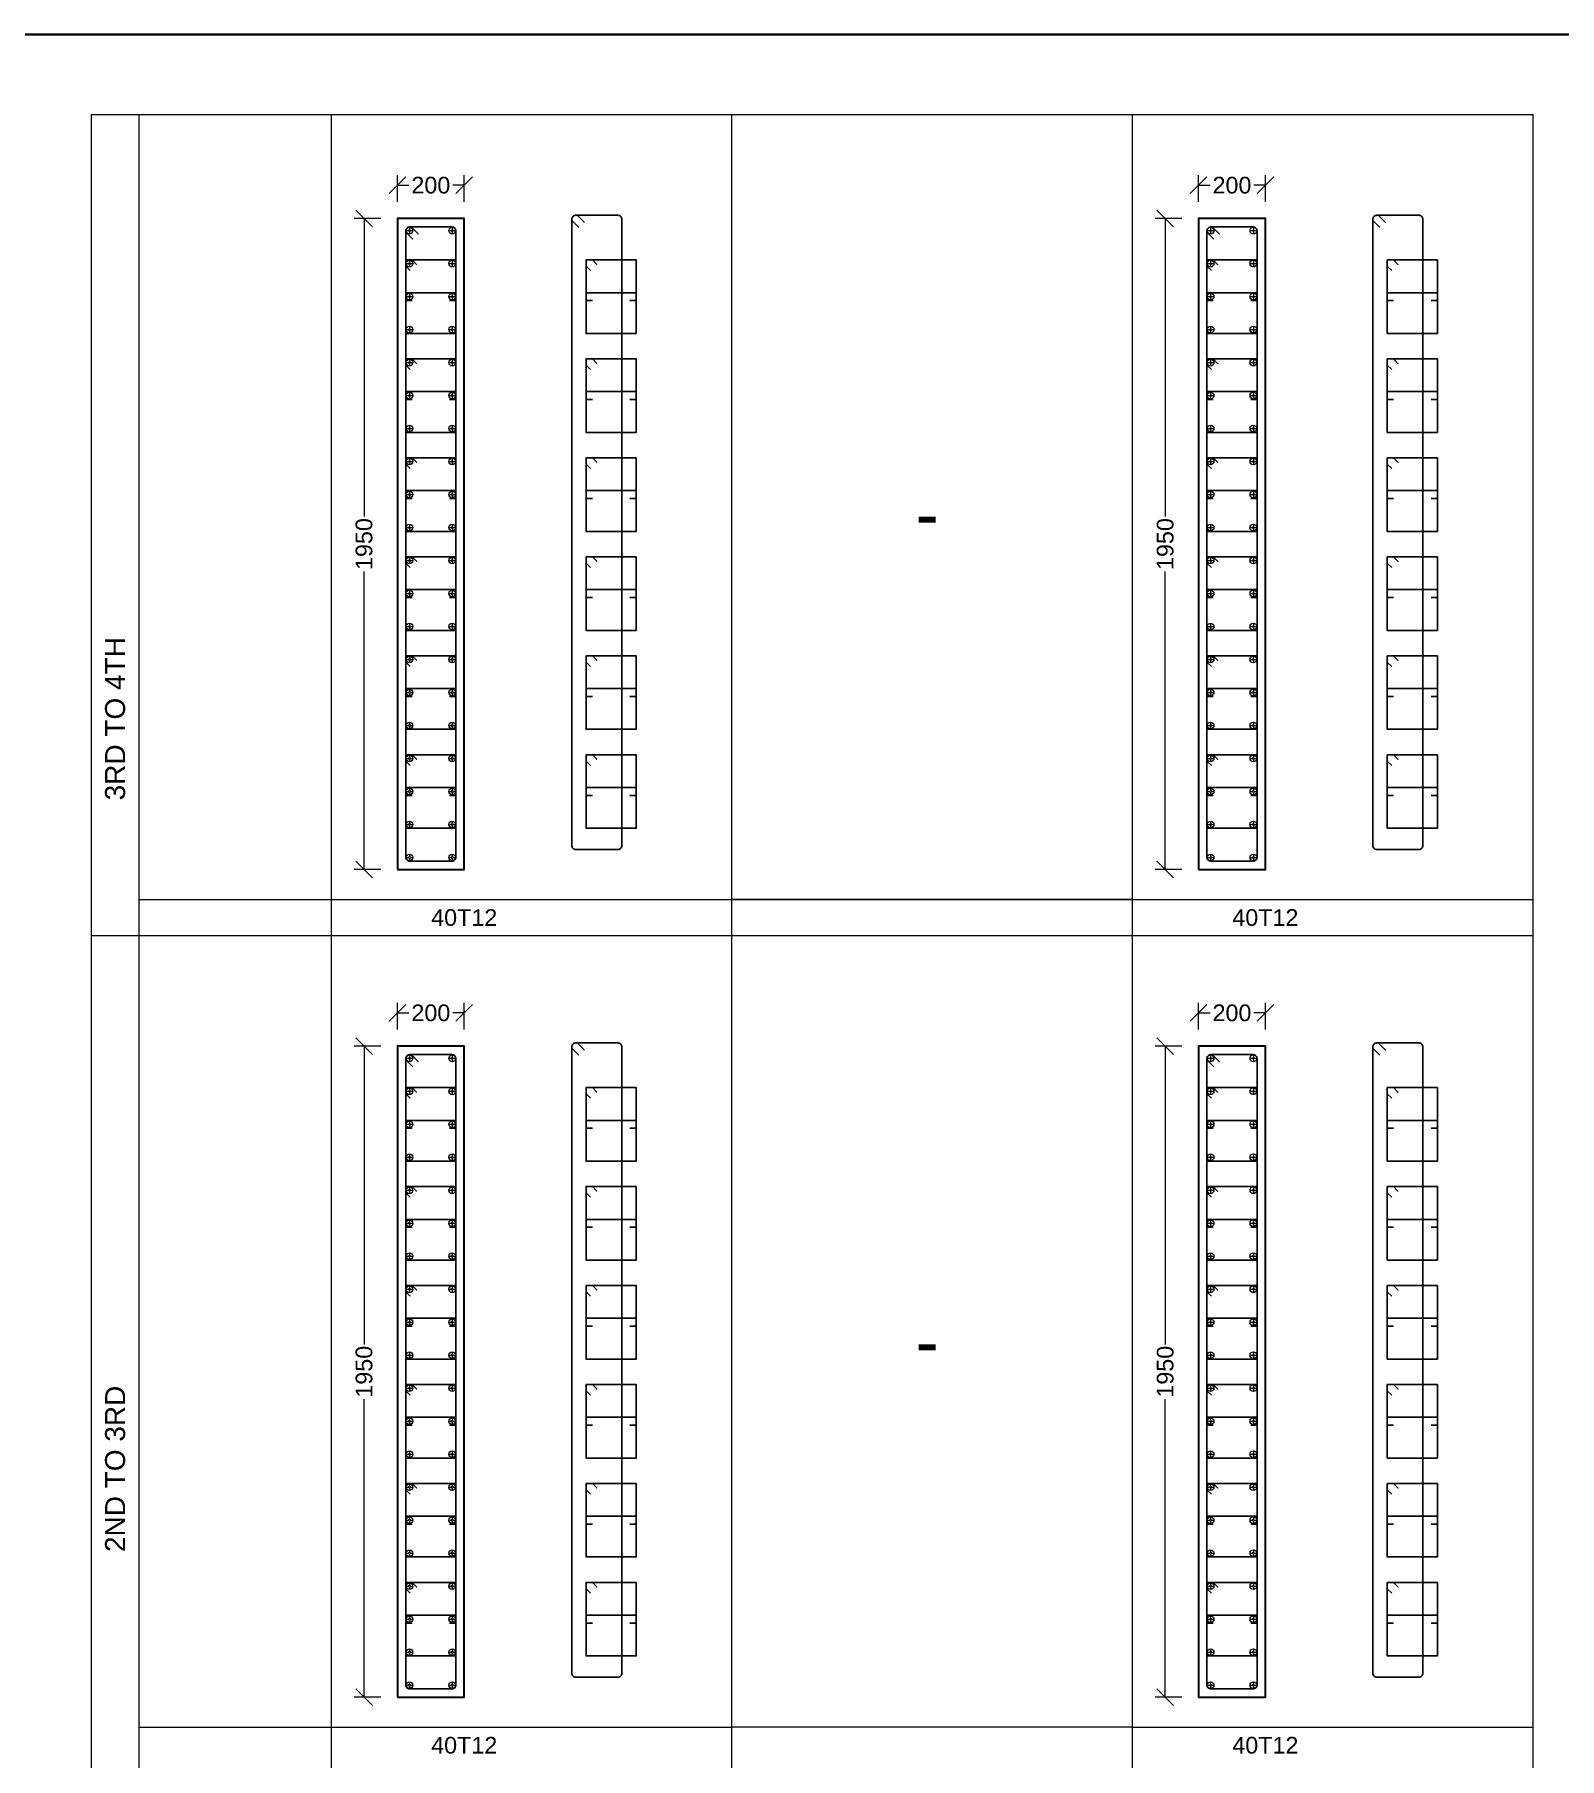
# Model space of a CAD drawing. Header units: inches. Extents: x 332 to 524, y 371 to 463.
# Drawn here: x 408.42 to 412.98, y 410.55 to 415.72 of the extents above; entities that cross this region are included whole.
import ezdxf
from ezdxf.enums import TextEntityAlignment as Align

# ---------------------------------------------------------------- set-up
doc = ezdxf.new("R2010")
doc.units = ezdxf.units.IN
doc.header["$MEASUREMENT"] = 0
for name, color, linetype, lineweight in [('12', 7, 'Continuous', 13), ('BORDER', 7, 'Continuous', 25), ('Column', 1, 'Continuous', 30), ('S-SHEET', 8, 'Continuous', 0)]:
    doc.layers.add(name, color=color, linetype=linetype, lineweight=lineweight)
for name, color, linetype in [('Bar', 7, 'Continuous'), ('Cover', 25, 'Continuous'), ('Dim', 7, 'Continuous'), ('Links', 4, 'Continuous'), ('Text', 7, 'Continuous')]:
    doc.layers.add(name, color=color, linetype=linetype)
doc.styles.add('Rcad', font='arial.ttf')

# ---------------------------------------------------------------- blocks, each defined once
blk = doc.blocks.new('_Oblique')
at = {"color": 0, "linetype": 'ByBlock', "lineweight": -2}
blk.add_line((-0.5, -0.5), (0.5, 0.5), dxfattribs=at)
blk = doc.blocks.new('12')
at = {"layer": '12'}
for p, q in [((-0.5, 0), (-0.13, 0)), ((0, 0.5), (0, 0.13)), ((0.13, 0), (0.5, 0)), ((0, -0.13), (0, -0.5))]:
    blk.add_line(p, q, dxfattribs=at)
for radius in [0.5, 0.13]:
    blk.add_circle((0, 0), radius, dxfattribs=at)

msp = doc.modelspace()

# ---------------------------------------------------------------- linework, layer by layer
at = {"layer": 'BORDER', "lineweight": 35, "elevation": 2510.4241}
msp.add_lwpolyline([(422.9693, 393.51), (395.2799, 393.4738), (395.2799, 415.7197), (422.9693, 415.7197)], close=True, dxfattribs=at)
at = {"layer": 'Column', "elevation": 2510.4241}
for points in [[(409.5036, 413.2179), (409.7036, 413.2179), (409.7036, 415.1679), (409.5036, 415.1679)], [(411.9036, 413.2179), (412.1036, 413.2179), (412.1036, 415.1679), (411.9036, 415.1679)], [(409.5036, 410.7381), (409.7036, 410.7381), (409.7036, 412.6881), (409.5036, 412.6881)], [(411.9036, 410.7381), (412.1036, 410.7381), (412.1036, 412.6881), (411.9036, 412.6881)]]:
    msp.add_lwpolyline(points, close=True, dxfattribs=at)
at = {"layer": 'Cover', "elevation": 2510.4241}
for points in [[(409.5403, 415.1429), (409.6669, 415.1429, -0.414214), (409.6786, 415.1312), (409.6786, 413.2546, -0.414214), (409.6669, 413.2429), (409.5403, 413.2429, -0.414214), (409.5286, 413.2546), (409.5286, 415.1312, -0.414214), (409.5403, 415.1429), (409.5444, 415.1429), (409.5654, 415.122), (409.5444, 415.1429), (409.5403, 415.1429, 0.414214), (409.5286, 415.1312), (409.5286, 415.1271), (409.5496, 415.1061)], [(410.0374, 415.178), (410.164, 415.178, -0.414214), (410.1757, 415.1663), (410.1757, 413.2897, -0.414214), (410.164, 413.278), (410.0374, 413.278, -0.414214), (410.0257, 413.2897), (410.0257, 415.1663, -0.414214), (410.0374, 415.178), (410.0416, 415.178), (410.0626, 415.1571), (410.0416, 415.178), (410.0374, 415.178, 0.414214), (410.0257, 415.1663), (410.0257, 415.1622), (410.0468, 415.1412)], [(411.9403, 415.1429), (412.0669, 415.1429, -0.414214), (412.0786, 415.1312), (412.0786, 413.2546, -0.414214), (412.0669, 413.2429), (411.9403, 413.2429, -0.414214), (411.9286, 413.2546), (411.9286, 415.1312, -0.414214), (411.9403, 415.1429), (411.9444, 415.1429), (411.9654, 415.122), (411.9444, 415.1429), (411.9403, 415.1429, 0.414214), (411.9286, 415.1312), (411.9286, 415.1271), (411.9496, 415.1061)], [(412.4374, 415.178), (412.564, 415.178, -0.414214), (412.5757, 415.1663), (412.5757, 413.2897, -0.414214), (412.564, 413.278), (412.4374, 413.278, -0.414214), (412.4257, 413.2897), (412.4257, 415.1663, -0.414214), (412.4374, 415.178), (412.4416, 415.178), (412.4626, 415.1571), (412.4416, 415.178), (412.4374, 415.178, 0.414214), (412.4257, 415.1663), (412.4257, 415.1622), (412.4468, 415.1412)], [(410.0374, 412.6982), (410.164, 412.6982, -0.414214), (410.1757, 412.6865), (410.1757, 410.8099, -0.414214), (410.164, 410.7982), (410.0374, 410.7982, -0.414214), (410.0257, 410.8099), (410.0257, 412.6865, -0.414214), (410.0374, 412.6982), (410.0416, 412.6982), (410.0626, 412.6773), (410.0416, 412.6982), (410.0374, 412.6982, 0.414214), (410.0257, 412.6865), (410.0257, 412.6824), (410.0468, 412.6614)], [(412.4374, 412.6982), (412.564, 412.6982, -0.414214), (412.5757, 412.6865), (412.5757, 410.8099, -0.414214), (412.564, 410.7982), (412.4374, 410.7982, -0.414214), (412.4257, 410.8099), (412.4257, 412.6865, -0.414214), (412.4374, 412.6982), (412.4416, 412.6982), (412.4626, 412.6773), (412.4416, 412.6982), (412.4374, 412.6982, 0.414214), (412.4257, 412.6865), (412.4257, 412.6824), (412.4468, 412.6614)], [(409.5403, 412.6631), (409.6669, 412.6631, -0.414214), (409.6786, 412.6514), (409.6786, 410.7748, -0.414214), (409.6669, 410.7631), (409.5403, 410.7631, -0.414214), (409.5286, 410.7748), (409.5286, 412.6514, -0.414214), (409.5403, 412.6631), (409.5444, 412.6631), (409.5654, 412.6422), (409.5444, 412.6631), (409.5403, 412.6631, 0.414214), (409.5286, 412.6514), (409.5286, 412.6473), (409.5496, 412.6263)], [(411.9403, 412.6631), (412.0669, 412.6631, -0.414214), (412.0786, 412.6514), (412.0786, 410.7748, -0.414214), (412.0669, 410.7631), (411.9403, 410.7631, -0.414214), (411.9286, 410.7748), (411.9286, 412.6514, -0.414214), (411.9403, 412.6631), (411.9444, 412.6631), (411.9654, 412.6422), (411.9444, 412.6631), (411.9403, 412.6631, 0.414214), (411.9286, 412.6514), (411.9286, 412.6473), (411.9496, 412.6263)]]:
    msp.add_lwpolyline(points, format="xyb", dxfattribs=at)
at = {"layer": 'Dim', "lineweight": 13}
for p, q in [((409.5036, 415.2179, 2510.4241), (409.5036, 415.2979, 2510.4241)), ((409.7036, 415.2179, 2510.4241), (409.7036, 415.2979, 2510.4241)), ((411.9036, 415.2179, 2510.4241), (411.9036, 415.2979, 2510.4241)), ((412.1036, 415.2179, 2510.4241), (412.1036, 415.2979, 2510.4241)), ((409.5036, 415.2679, 2510.4241), (409.5381, 415.2679, 2510.4241)), ((409.7036, 415.2679, 2510.4241), (409.6691, 415.2679, 2510.4241)), ((411.9036, 415.2679, 2510.4241), (411.9381, 415.2679, 2510.4241)), ((412.1036, 415.2679, 2510.4241), (412.0691, 415.2679, 2510.4241)), ((409.4536, 415.1679, 2510.4241), (409.3736, 415.1679, 2510.4241)), ((409.4036, 415.1679, 2510.4241), (409.4036, 414.275, 2510.4241)), ((411.8536, 415.1679, 2510.4241), (411.7736, 415.1679, 2510.4241)), ((411.8036, 415.1679, 2510.4241), (411.8036, 414.275, 2510.4241)), ((409.4036, 413.2179, 2510.4241), (409.4036, 414.1108, 2510.4241)), ((411.8036, 413.2179, 2510.4241), (411.8036, 414.1108, 2510.4241)), ((409.4536, 413.2179, 2510.4241), (409.3736, 413.2179, 2510.4241)), ((411.8536, 413.2179, 2510.4241), (411.7736, 413.2179, 2510.4241)), ((409.5036, 412.7381, 2510.4241), (409.5036, 412.8181, 2510.4241)), ((409.7036, 412.7381, 2510.4241), (409.7036, 412.8181, 2510.4241)), ((411.9036, 412.7381, 2510.4241), (411.9036, 412.8181, 2510.4241)), ((412.1036, 412.7381, 2510.4241), (412.1036, 412.8181, 2510.4241)), ((409.5036, 412.7881, 2510.4241), (409.5381, 412.7881, 2510.4241)), ((409.7036, 412.7881, 2510.4241), (409.6691, 412.7881, 2510.4241)), ((411.9036, 412.7881, 2510.4241), (411.9381, 412.7881, 2510.4241)), ((412.1036, 412.7881, 2510.4241), (412.0691, 412.7881, 2510.4241)), ((409.4536, 412.6881, 2510.4241), (409.3736, 412.6881, 2510.4241)), ((409.4036, 412.6881, 2510.4241), (409.4036, 411.7952, 2510.4241)), ((411.8536, 412.6881, 2510.4241), (411.7736, 412.6881, 2510.4241)), ((411.8036, 412.6881, 2510.4241), (411.8036, 411.7952, 2510.4241)), ((409.4036, 410.7381, 2510.4241), (409.4036, 411.631, 2510.4241)), ((411.8036, 410.7381, 2510.4241), (411.8036, 411.631, 2510.4241)), ((409.4536, 410.7381, 2510.4241), (409.3736, 410.7381, 2510.4241)), ((411.8536, 410.7381, 2510.4241), (411.7736, 410.7381, 2510.4241))]:
    msp.add_line(p, q, dxfattribs=at)
at = {"layer": 'Links', "elevation": 2510.4241}
for points in [[(409.5418, 415.0121), (409.5286, 415.0254), (409.5286, 414.824), (409.6786, 414.824), (409.6786, 415.0441), (409.5473, 415.0441), (409.5605, 415.0309), (409.5473, 415.0441), (409.5286, 415.0441), (409.5286, 415.0254)], [(410.0821, 415.0121), (410.0688, 415.0254), (410.0688, 414.824), (410.2188, 414.824), (410.2188, 415.0441), (410.0876, 415.0441), (410.1008, 415.0309), (410.0876, 415.0441), (410.0688, 415.0441), (410.0688, 415.0254)], [(411.9418, 415.0121), (411.9286, 415.0254), (411.9286, 414.824), (412.0786, 414.824), (412.0786, 415.0441), (411.9473, 415.0441), (411.9605, 415.0309), (411.9473, 415.0441), (411.9286, 415.0441), (411.9286, 415.0254)], [(412.4821, 415.0121), (412.4688, 415.0254), (412.4688, 414.824), (412.6188, 414.824), (412.6188, 415.0441), (412.4876, 415.0441), (412.5008, 415.0309), (412.4876, 415.0441), (412.4688, 415.0441), (412.4688, 415.0254)], [(409.5418, 414.7156), (409.5286, 414.7288), (409.5286, 414.5275), (409.6786, 414.5275), (409.6786, 414.7475), (409.5473, 414.7475), (409.5605, 414.7343), (409.5473, 414.7475), (409.5286, 414.7475), (409.5286, 414.7288)], [(410.0821, 414.7156), (410.0688, 414.7288), (410.0688, 414.5275), (410.2188, 414.5275), (410.2188, 414.7475), (410.0876, 414.7475), (410.1008, 414.7343), (410.0876, 414.7475), (410.0688, 414.7475), (410.0688, 414.7288)], [(411.9418, 414.7156), (411.9286, 414.7288), (411.9286, 414.5275), (412.0786, 414.5275), (412.0786, 414.7475), (411.9473, 414.7475), (411.9605, 414.7343), (411.9473, 414.7475), (411.9286, 414.7475), (411.9286, 414.7288)], [(412.4821, 414.7156), (412.4688, 414.7288), (412.4688, 414.5275), (412.6188, 414.5275), (412.6188, 414.7475), (412.4876, 414.7475), (412.5008, 414.7343), (412.4876, 414.7475), (412.4688, 414.7475), (412.4688, 414.7288)], [(409.5418, 414.4191), (409.5286, 414.4323), (409.5286, 414.2309), (409.6786, 414.2309), (409.6786, 414.451), (409.5473, 414.451), (409.5605, 414.4378), (409.5473, 414.451), (409.5286, 414.451), (409.5286, 414.4323)], [(410.0821, 414.4191), (410.0688, 414.4323), (410.0688, 414.2309), (410.2188, 414.2309), (410.2188, 414.451), (410.0876, 414.451), (410.1008, 414.4378), (410.0876, 414.451), (410.0688, 414.451), (410.0688, 414.4323)], [(411.9418, 414.4191), (411.9286, 414.4323), (411.9286, 414.2309), (412.0786, 414.2309), (412.0786, 414.451), (411.9473, 414.451), (411.9605, 414.4378), (411.9473, 414.451), (411.9286, 414.451), (411.9286, 414.4323)], [(412.4821, 414.4191), (412.4688, 414.4323), (412.4688, 414.2309), (412.6188, 414.2309), (412.6188, 414.451), (412.4876, 414.451), (412.5008, 414.4378), (412.4876, 414.451), (412.4688, 414.451), (412.4688, 414.4323)], [(409.5418, 414.1226), (409.5286, 414.1358), (409.5286, 413.9344), (409.6786, 413.9344), (409.6786, 414.1545), (409.5473, 414.1545), (409.5605, 414.1413), (409.5473, 414.1545), (409.5286, 414.1545), (409.5286, 414.1358)], [(410.0821, 414.1226), (410.0688, 414.1358), (410.0688, 413.9344), (410.2188, 413.9344), (410.2188, 414.1545), (410.0876, 414.1545), (410.1008, 414.1413), (410.0876, 414.1545), (410.0688, 414.1545), (410.0688, 414.1358)], [(411.9418, 414.1226), (411.9286, 414.1358), (411.9286, 413.9344), (412.0786, 413.9344), (412.0786, 414.1545), (411.9473, 414.1545), (411.9605, 414.1413), (411.9473, 414.1545), (411.9286, 414.1545), (411.9286, 414.1358)], [(412.4821, 414.1226), (412.4688, 414.1358), (412.4688, 413.9344), (412.6188, 413.9344), (412.6188, 414.1545), (412.4876, 414.1545), (412.5008, 414.1413), (412.4876, 414.1545), (412.4688, 414.1545), (412.4688, 414.1358)], [(409.5418, 413.826), (409.5286, 413.8392), (409.5286, 413.6379), (409.6786, 413.6379), (409.6786, 413.858), (409.5473, 413.858), (409.5605, 413.8448), (409.5473, 413.858), (409.5286, 413.858), (409.5286, 413.8392)], [(410.0821, 413.826), (410.0688, 413.8392), (410.0688, 413.6379), (410.2188, 413.6379), (410.2188, 413.858), (410.0876, 413.858), (410.1008, 413.8448), (410.0876, 413.858), (410.0688, 413.858), (410.0688, 413.8392)], [(411.9418, 413.826), (411.9286, 413.8392), (411.9286, 413.6379), (412.0786, 413.6379), (412.0786, 413.858), (411.9473, 413.858), (411.9605, 413.8448), (411.9473, 413.858), (411.9286, 413.858), (411.9286, 413.8392)], [(412.4821, 413.826), (412.4688, 413.8392), (412.4688, 413.6379), (412.6188, 413.6379), (412.6188, 413.858), (412.4876, 413.858), (412.5008, 413.8448), (412.4876, 413.858), (412.4688, 413.858), (412.4688, 413.8392)], [(409.5418, 413.5295), (409.5286, 413.5427), (409.5286, 413.3414), (409.6786, 413.3414), (409.6786, 413.5614), (409.5473, 413.5614), (409.5605, 413.5482), (409.5473, 413.5614), (409.5286, 413.5614), (409.5286, 413.5427)], [(410.0821, 413.5295), (410.0688, 413.5427), (410.0688, 413.3414), (410.2188, 413.3414), (410.2188, 413.5614), (410.0876, 413.5614), (410.1008, 413.5482), (410.0876, 413.5614), (410.0688, 413.5614), (410.0688, 413.5427)], [(411.9418, 413.5295), (411.9286, 413.5427), (411.9286, 413.3414), (412.0786, 413.3414), (412.0786, 413.5614), (411.9473, 413.5614), (411.9605, 413.5482), (411.9473, 413.5614), (411.9286, 413.5614), (411.9286, 413.5427)], [(412.4821, 413.5295), (412.4688, 413.5427), (412.4688, 413.3414), (412.6188, 413.3414), (412.6188, 413.5614), (412.4876, 413.5614), (412.5008, 413.5482), (412.4876, 413.5614), (412.4688, 413.5614), (412.4688, 413.5427)], [(409.5418, 412.5323), (409.5286, 412.5456), (409.5286, 412.3442), (409.6786, 412.3442), (409.6786, 412.5643), (409.5473, 412.5643), (409.5605, 412.5511), (409.5473, 412.5643), (409.5286, 412.5643), (409.5286, 412.5456)], [(410.0821, 412.5323), (410.0688, 412.5456), (410.0688, 412.3442), (410.2188, 412.3442), (410.2188, 412.5643), (410.0876, 412.5643), (410.1008, 412.5511), (410.0876, 412.5643), (410.0688, 412.5643), (410.0688, 412.5456)], [(411.9418, 412.5323), (411.9286, 412.5456), (411.9286, 412.3442), (412.0786, 412.3442), (412.0786, 412.5643), (411.9473, 412.5643), (411.9605, 412.5511), (411.9473, 412.5643), (411.9286, 412.5643), (411.9286, 412.5456)], [(412.4821, 412.5323), (412.4688, 412.5456), (412.4688, 412.3442), (412.6188, 412.3442), (412.6188, 412.5643), (412.4876, 412.5643), (412.5008, 412.5511), (412.4876, 412.5643), (412.4688, 412.5643), (412.4688, 412.5456)], [(409.5418, 412.2358), (409.5286, 412.249), (409.5286, 412.0477), (409.6786, 412.0477), (409.6786, 412.2677), (409.5473, 412.2677), (409.5605, 412.2545), (409.5473, 412.2677), (409.5286, 412.2677), (409.5286, 412.249)], [(410.0821, 412.2358), (410.0688, 412.249), (410.0688, 412.0477), (410.2188, 412.0477), (410.2188, 412.2677), (410.0876, 412.2677), (410.1008, 412.2545), (410.0876, 412.2677), (410.0688, 412.2677), (410.0688, 412.249)], [(411.9418, 412.2358), (411.9286, 412.249), (411.9286, 412.0477), (412.0786, 412.0477), (412.0786, 412.2677), (411.9473, 412.2677), (411.9605, 412.2545), (411.9473, 412.2677), (411.9286, 412.2677), (411.9286, 412.249)], [(412.4821, 412.2358), (412.4688, 412.249), (412.4688, 412.0477), (412.6188, 412.0477), (412.6188, 412.2677), (412.4876, 412.2677), (412.5008, 412.2545), (412.4876, 412.2677), (412.4688, 412.2677), (412.4688, 412.249)], [(409.5418, 411.9393), (409.5286, 411.9525), (409.5286, 411.7511), (409.6786, 411.7511), (409.6786, 411.9712), (409.5473, 411.9712), (409.5605, 411.958), (409.5473, 411.9712), (409.5286, 411.9712), (409.5286, 411.9525)], [(410.0821, 411.9393), (410.0688, 411.9525), (410.0688, 411.7511), (410.2188, 411.7511), (410.2188, 411.9712), (410.0876, 411.9712), (410.1008, 411.958), (410.0876, 411.9712), (410.0688, 411.9712), (410.0688, 411.9525)], [(411.9418, 411.9393), (411.9286, 411.9525), (411.9286, 411.7511), (412.0786, 411.7511), (412.0786, 411.9712), (411.9473, 411.9712), (411.9605, 411.958), (411.9473, 411.9712), (411.9286, 411.9712), (411.9286, 411.9525)], [(412.4821, 411.9393), (412.4688, 411.9525), (412.4688, 411.7511), (412.6188, 411.7511), (412.6188, 411.9712), (412.4876, 411.9712), (412.5008, 411.958), (412.4876, 411.9712), (412.4688, 411.9712), (412.4688, 411.9525)], [(409.5418, 411.6428), (409.5286, 411.656), (409.5286, 411.4546), (409.6786, 411.4546), (409.6786, 411.6747), (409.5473, 411.6747), (409.5605, 411.6615), (409.5473, 411.6747), (409.5286, 411.6747), (409.5286, 411.656)], [(410.0821, 411.6428), (410.0688, 411.656), (410.0688, 411.4546), (410.2188, 411.4546), (410.2188, 411.6747), (410.0876, 411.6747), (410.1008, 411.6615), (410.0876, 411.6747), (410.0688, 411.6747), (410.0688, 411.656)], [(411.9418, 411.6428), (411.9286, 411.656), (411.9286, 411.4546), (412.0786, 411.4546), (412.0786, 411.6747), (411.9473, 411.6747), (411.9605, 411.6615), (411.9473, 411.6747), (411.9286, 411.6747), (411.9286, 411.656)], [(412.4821, 411.6428), (412.4688, 411.656), (412.4688, 411.4546), (412.6188, 411.4546), (412.6188, 411.6747), (412.4876, 411.6747), (412.5008, 411.6615), (412.4876, 411.6747), (412.4688, 411.6747), (412.4688, 411.656)], [(409.5418, 411.3462), (409.5286, 411.3595), (409.5286, 411.1581), (409.6786, 411.1581), (409.6786, 411.3782), (409.5473, 411.3782), (409.5605, 411.365), (409.5473, 411.3782), (409.5286, 411.3782), (409.5286, 411.3595)], [(410.0821, 411.3462), (410.0688, 411.3595), (410.0688, 411.1581), (410.2188, 411.1581), (410.2188, 411.3782), (410.0876, 411.3782), (410.1008, 411.365), (410.0876, 411.3782), (410.0688, 411.3782), (410.0688, 411.3595)], [(411.9418, 411.3462), (411.9286, 411.3595), (411.9286, 411.1581), (412.0786, 411.1581), (412.0786, 411.3782), (411.9473, 411.3782), (411.9605, 411.365), (411.9473, 411.3782), (411.9286, 411.3782), (411.9286, 411.3595)], [(412.4821, 411.3462), (412.4688, 411.3595), (412.4688, 411.1581), (412.6188, 411.1581), (412.6188, 411.3782), (412.4876, 411.3782), (412.5008, 411.365), (412.4876, 411.3782), (412.4688, 411.3782), (412.4688, 411.3595)], [(409.5418, 411.0497), (409.5286, 411.0629), (409.5286, 410.8616), (409.6786, 410.8616), (409.6786, 411.0816), (409.5473, 411.0816), (409.5605, 411.0684), (409.5473, 411.0816), (409.5286, 411.0816), (409.5286, 411.0629)], [(410.0821, 411.0497), (410.0688, 411.0629), (410.0688, 410.8616), (410.2188, 410.8616), (410.2188, 411.0816), (410.0876, 411.0816), (410.1008, 411.0684), (410.0876, 411.0816), (410.0688, 411.0816), (410.0688, 411.0629)], [(411.9418, 411.0497), (411.9286, 411.0629), (411.9286, 410.8616), (412.0786, 410.8616), (412.0786, 411.0816), (411.9473, 411.0816), (411.9605, 411.0684), (411.9473, 411.0816), (411.9286, 411.0816), (411.9286, 411.0629)], [(412.4821, 411.0497), (412.4688, 411.0629), (412.4688, 410.8616), (412.6188, 410.8616), (412.6188, 411.0816), (412.4876, 411.0816), (412.5008, 411.0684), (412.4876, 411.0816), (412.4688, 411.0816), (412.4688, 411.0629)]]:
    msp.add_lwpolyline(points, dxfattribs=at)
at = {"layer": 'Links', "color": 6, "elevation": 2510.4241}
for points in [[(409.5473, 414.9226), (409.5286, 414.9226), (409.5286, 414.946), (409.6786, 414.946), (409.6786, 414.946), (409.6786, 414.9226), (409.6598, 414.9226)], [(410.0876, 414.9226), (410.0688, 414.9226), (410.0688, 414.946), (410.2188, 414.946), (410.2188, 414.946), (410.2188, 414.9226), (410.2001, 414.9226)], [(411.9473, 414.9226), (411.9286, 414.9226), (411.9286, 414.946), (412.0786, 414.946), (412.0786, 414.946), (412.0786, 414.9226), (412.0598, 414.9226)], [(412.4876, 414.9226), (412.4688, 414.9226), (412.4688, 414.946), (412.6188, 414.946), (412.6188, 414.946), (412.6188, 414.9226), (412.6001, 414.9226)], [(409.5473, 414.6261), (409.5286, 414.6261), (409.5286, 414.6495), (409.6786, 414.6495), (409.6786, 414.6495), (409.6786, 414.6261), (409.6598, 414.6261)], [(410.0876, 414.6261), (410.0688, 414.6261), (410.0688, 414.6495), (410.2188, 414.6495), (410.2188, 414.6495), (410.2188, 414.6261), (410.2001, 414.6261)], [(411.9473, 414.6261), (411.9286, 414.6261), (411.9286, 414.6495), (412.0786, 414.6495), (412.0786, 414.6495), (412.0786, 414.6261), (412.0598, 414.6261)], [(412.4876, 414.6261), (412.4688, 414.6261), (412.4688, 414.6495), (412.6188, 414.6495), (412.6188, 414.6495), (412.6188, 414.6261), (412.6001, 414.6261)], [(409.5473, 414.3296), (409.5286, 414.3296), (409.5286, 414.353), (409.6786, 414.353), (409.6786, 414.353), (409.6786, 414.3296), (409.6598, 414.3296)], [(410.0876, 414.3296), (410.0688, 414.3296), (410.0688, 414.353), (410.2188, 414.353), (410.2188, 414.353), (410.2188, 414.3296), (410.2001, 414.3296)], [(411.9473, 414.3296), (411.9286, 414.3296), (411.9286, 414.353), (412.0786, 414.353), (412.0786, 414.353), (412.0786, 414.3296), (412.0598, 414.3296)], [(412.4876, 414.3296), (412.4688, 414.3296), (412.4688, 414.353), (412.6188, 414.353), (412.6188, 414.353), (412.6188, 414.3296), (412.6001, 414.3296)], [(409.5473, 414.033), (409.5286, 414.033), (409.5286, 414.0564), (409.6786, 414.0564), (409.6786, 414.0564), (409.6786, 414.033), (409.6598, 414.033)], [(410.0876, 414.033), (410.0688, 414.033), (410.0688, 414.0564), (410.2188, 414.0564), (410.2188, 414.0564), (410.2188, 414.033), (410.2001, 414.033)], [(411.9473, 414.033), (411.9286, 414.033), (411.9286, 414.0564), (412.0786, 414.0564), (412.0786, 414.0564), (412.0786, 414.033), (412.0598, 414.033)], [(412.4876, 414.033), (412.4688, 414.033), (412.4688, 414.0564), (412.6188, 414.0564), (412.6188, 414.0564), (412.6188, 414.033), (412.6001, 414.033)], [(409.5473, 413.7365), (409.5286, 413.7365), (409.5286, 413.7599), (409.6786, 413.7599), (409.6786, 413.7599), (409.6786, 413.7365), (409.6598, 413.7365)], [(410.0876, 413.7365), (410.0688, 413.7365), (410.0688, 413.7599), (410.2188, 413.7599), (410.2188, 413.7599), (410.2188, 413.7365), (410.2001, 413.7365)], [(411.9473, 413.7365), (411.9286, 413.7365), (411.9286, 413.7599), (412.0786, 413.7599), (412.0786, 413.7599), (412.0786, 413.7365), (412.0598, 413.7365)], [(412.4876, 413.7365), (412.4688, 413.7365), (412.4688, 413.7599), (412.6188, 413.7599), (412.6188, 413.7599), (412.6188, 413.7365), (412.6001, 413.7365)], [(409.5473, 413.44), (409.5286, 413.44), (409.5286, 413.4634), (409.6786, 413.4634), (409.6786, 413.4634), (409.6786, 413.44), (409.6598, 413.44)], [(410.0876, 413.44), (410.0688, 413.44), (410.0688, 413.4634), (410.2188, 413.4634), (410.2188, 413.4634), (410.2188, 413.44), (410.2001, 413.44)], [(411.9473, 413.44), (411.9286, 413.44), (411.9286, 413.4634), (412.0786, 413.4634), (412.0786, 413.4634), (412.0786, 413.44), (412.0598, 413.44)], [(412.4876, 413.44), (412.4688, 413.44), (412.4688, 413.4634), (412.6188, 413.4634), (412.6188, 413.4634), (412.6188, 413.44), (412.6001, 413.44)], [(409.5473, 412.4428), (409.5286, 412.4428), (409.5286, 412.4662), (409.6786, 412.4662), (409.6786, 412.4662), (409.6786, 412.4428), (409.6598, 412.4428)], [(410.0876, 412.4428), (410.0688, 412.4428), (410.0688, 412.4662), (410.2188, 412.4662), (410.2188, 412.4662), (410.2188, 412.4428), (410.2001, 412.4428)], [(411.9473, 412.4428), (411.9286, 412.4428), (411.9286, 412.4662), (412.0786, 412.4662), (412.0786, 412.4662), (412.0786, 412.4428), (412.0598, 412.4428)], [(412.4876, 412.4428), (412.4688, 412.4428), (412.4688, 412.4662), (412.6188, 412.4662), (412.6188, 412.4662), (412.6188, 412.4428), (412.6001, 412.4428)], [(409.5473, 412.1463), (409.5286, 412.1463), (409.5286, 412.1697), (409.6786, 412.1697), (409.6786, 412.1697), (409.6786, 412.1463), (409.6598, 412.1463)], [(410.0876, 412.1463), (410.0688, 412.1463), (410.0688, 412.1697), (410.2188, 412.1697), (410.2188, 412.1697), (410.2188, 412.1463), (410.2001, 412.1463)], [(411.9473, 412.1463), (411.9286, 412.1463), (411.9286, 412.1697), (412.0786, 412.1697), (412.0786, 412.1697), (412.0786, 412.1463), (412.0598, 412.1463)], [(412.4876, 412.1463), (412.4688, 412.1463), (412.4688, 412.1697), (412.6188, 412.1697), (412.6188, 412.1697), (412.6188, 412.1463), (412.6001, 412.1463)], [(409.5473, 411.8498), (409.5286, 411.8498), (409.5286, 411.8732), (409.6786, 411.8732), (409.6786, 411.8732), (409.6786, 411.8498), (409.6598, 411.8498)], [(410.0876, 411.8498), (410.0688, 411.8498), (410.0688, 411.8732), (410.2188, 411.8732), (410.2188, 411.8732), (410.2188, 411.8498), (410.2001, 411.8498)], [(411.9473, 411.8498), (411.9286, 411.8498), (411.9286, 411.8732), (412.0786, 411.8732), (412.0786, 411.8732), (412.0786, 411.8498), (412.0598, 411.8498)], [(412.4876, 411.8498), (412.4688, 411.8498), (412.4688, 411.8732), (412.6188, 411.8732), (412.6188, 411.8732), (412.6188, 411.8498), (412.6001, 411.8498)], [(409.5473, 411.5532), (409.5286, 411.5532), (409.5286, 411.5766), (409.6786, 411.5766), (409.6786, 411.5766), (409.6786, 411.5532), (409.6598, 411.5532)], [(410.0876, 411.5532), (410.0688, 411.5532), (410.0688, 411.5766), (410.2188, 411.5766), (410.2188, 411.5766), (410.2188, 411.5532), (410.2001, 411.5532)], [(411.9473, 411.5532), (411.9286, 411.5532), (411.9286, 411.5766), (412.0786, 411.5766), (412.0786, 411.5766), (412.0786, 411.5532), (412.0598, 411.5532)], [(412.4876, 411.5532), (412.4688, 411.5532), (412.4688, 411.5766), (412.6188, 411.5766), (412.6188, 411.5766), (412.6188, 411.5532), (412.6001, 411.5532)], [(409.5473, 411.2567), (409.5286, 411.2567), (409.5286, 411.2801), (409.6786, 411.2801), (409.6786, 411.2801), (409.6786, 411.2567), (409.6598, 411.2567)], [(410.0876, 411.2567), (410.0688, 411.2567), (410.0688, 411.2801), (410.2188, 411.2801), (410.2188, 411.2801), (410.2188, 411.2567), (410.2001, 411.2567)], [(411.9473, 411.2567), (411.9286, 411.2567), (411.9286, 411.2801), (412.0786, 411.2801), (412.0786, 411.2801), (412.0786, 411.2567), (412.0598, 411.2567)], [(412.4876, 411.2567), (412.4688, 411.2567), (412.4688, 411.2801), (412.6188, 411.2801), (412.6188, 411.2801), (412.6188, 411.2567), (412.6001, 411.2567)], [(409.5473, 410.9602), (409.5286, 410.9602), (409.5286, 410.9836), (409.6786, 410.9836), (409.6786, 410.9836), (409.6786, 410.9602), (409.6598, 410.9602)], [(410.0876, 410.9602), (410.0688, 410.9602), (410.0688, 410.9836), (410.2188, 410.9836), (410.2188, 410.9836), (410.2188, 410.9602), (410.2001, 410.9602)], [(411.9473, 410.9602), (411.9286, 410.9602), (411.9286, 410.9836), (412.0786, 410.9836), (412.0786, 410.9836), (412.0786, 410.9602), (412.0598, 410.9602)], [(412.4876, 410.9602), (412.4688, 410.9602), (412.4688, 410.9836), (412.6188, 410.9836), (412.6188, 410.9836), (412.6188, 410.9602), (412.6001, 410.9602)]]:
    msp.add_lwpolyline(points, dxfattribs=at)
at = {"layer": 'S-SHEET'}
for p, q in [((408.5856, 415.48, 2510.4241), (412.9056, 415.48, 2510.4241)), ((408.5856, 415.48, 2510.4241), (408.5856, 400.733, 2510.4241)), ((408.7296, 400.733, 2510.4241), (408.7296, 415.48, 2510.4241)), ((409.3056, 400.733, 2510.4241), (409.3056, 415.48, 2510.4241)), ((409.3056, 400.733, 2510.4241), (409.3056, 415.48, 2510.4241)), ((410.5056, 400.733, 2510.4241), (410.5056, 415.48, 2510.4241)), ((411.7056, 400.733, 2510.4241), (411.7056, 415.48, 2510.4241)), ((412.9056, 400.733, 2510.4241), (412.9056, 415.48, 2510.4241)), ((408.7296, 413.1279, 2510.4241), (411.7056, 413.1279, 2510.4241)), ((411.7056, 413.1279, 2510.4241), (410.5056, 413.1279, 2510.4241)), ((411.7056, 413.1279, 2510.4241), (412.9056, 413.1279, 2510.4241)), ((408.5856, 413.0199, 2510.4241), (411.7056, 413.0199, 2510.4241)), ((410.5056, 413.0199, 2510.4241), (412.9056, 413.0199, 2510.4241)), ((408.7296, 410.6481, 2510.4241), (410.5056, 410.6481, 2510.4241)), ((411.7056, 410.6481, 2510.4241), (410.5056, 410.6481, 2510.4241)), ((411.7056, 410.6481, 2510.4241), (412.9056, 410.6481, 2510.4241))]:
    msp.add_line(p, q, dxfattribs=at)

# ---------------------------------------------------------------- block references
at = {"layer": 'Bar', "xscale": 0.02, "yscale": 0.02, "zscale": 0.02}
for p in [(409.5396, 415.1319, 2510.4241), (409.6676, 415.1319, 2510.4241), (411.9396, 415.1319, 2510.4241), (412.0676, 415.1319, 2510.4241), (409.5396, 415.0331, 2510.4241), (409.6676, 415.0331, 2510.4241), (411.9396, 415.0331, 2510.4241), (412.0676, 415.0331, 2510.4241), (409.5396, 414.9342, 2510.4241), (409.6676, 414.9342, 2510.4241), (411.9396, 414.9342, 2510.4241), (412.0676, 414.9342, 2510.4241), (409.5396, 414.8354, 2510.4241), (409.6676, 414.8354, 2510.4241), (411.9396, 414.8354, 2510.4241), (412.0676, 414.8354, 2510.4241), (409.5396, 414.7365, 2510.4241), (409.6676, 414.7365, 2510.4241), (411.9396, 414.7365, 2510.4241), (412.0676, 414.7365, 2510.4241), (409.5396, 414.6377, 2510.4241), (409.6676, 414.6377, 2510.4241), (411.9396, 414.6377, 2510.4241), (412.0676, 414.6377, 2510.4241), (409.5396, 414.5389, 2510.4241), (409.6676, 414.5389, 2510.4241), (411.9396, 414.5389, 2510.4241), (412.0676, 414.5389, 2510.4241), (409.5396, 414.44, 2510.4241), (409.6676, 414.44, 2510.4241), (411.9396, 414.44, 2510.4241), (412.0676, 414.44, 2510.4241), (409.5396, 414.3412, 2510.4241), (409.6676, 414.3412, 2510.4241), (411.9396, 414.3412, 2510.4241), (412.0676, 414.3412, 2510.4241), (409.5396, 414.2423, 2510.4241), (409.6676, 414.2423, 2510.4241), (411.9396, 414.2423, 2510.4241), (412.0676, 414.2423, 2510.4241), (409.5396, 414.1435, 2510.4241), (409.6676, 414.1435, 2510.4241), (411.9396, 414.1435, 2510.4241), (412.0676, 414.1435, 2510.4241), (409.5396, 414.0446, 2510.4241), (409.6676, 414.0446, 2510.4241), (411.9396, 414.0446, 2510.4241), (412.0676, 414.0446, 2510.4241), (409.5396, 413.9458, 2510.4241), (409.6676, 413.9458, 2510.4241), (411.9396, 413.9458, 2510.4241), (412.0676, 413.9458, 2510.4241), (409.5396, 413.847, 2510.4241), (409.6676, 413.847, 2510.4241), (411.9396, 413.847, 2510.4241), (412.0676, 413.847, 2510.4241), (409.5396, 413.7481, 2510.4241), (409.6676, 413.7481, 2510.4241), (411.9396, 413.7481, 2510.4241), (412.0676, 413.7481, 2510.4241), (409.5396, 413.6493, 2510.4241), (409.6676, 413.6493, 2510.4241), (411.9396, 413.6493, 2510.4241), (412.0676, 413.6493, 2510.4241), (409.5396, 413.5504, 2510.4241), (409.6676, 413.5504, 2510.4241), (411.9396, 413.5504, 2510.4241), (412.0676, 413.5504, 2510.4241), (409.5396, 413.4516, 2510.4241), (409.6676, 413.4516, 2510.4241), (411.9396, 413.4516, 2510.4241), (412.0676, 413.4516, 2510.4241), (409.5396, 413.3528, 2510.4241), (409.6676, 413.3528, 2510.4241), (411.9396, 413.3528, 2510.4241), (412.0676, 413.3528, 2510.4241), (409.5396, 413.2539, 2510.4241), (409.6676, 413.2539, 2510.4241), (411.9396, 413.2539, 2510.4241), (412.0676, 413.2539, 2510.4241), (409.5396, 412.6521, 2510.4241), (409.6676, 412.6521, 2510.4241), (411.9396, 412.6521, 2510.4241), (412.0676, 412.6521, 2510.4241), (409.5396, 412.5533, 2510.4241), (409.6676, 412.5533, 2510.4241), (411.9396, 412.5533, 2510.4241), (412.0676, 412.5533, 2510.4241), (409.5396, 412.4544, 2510.4241), (409.6676, 412.4544, 2510.4241), (411.9396, 412.4544, 2510.4241), (412.0676, 412.4544, 2510.4241), (409.5396, 412.3556, 2510.4241), (409.6676, 412.3556, 2510.4241), (411.9396, 412.3556, 2510.4241), (412.0676, 412.3556, 2510.4241), (409.5396, 412.2567, 2510.4241), (409.6676, 412.2567, 2510.4241), (411.9396, 412.2567, 2510.4241), (412.0676, 412.2567, 2510.4241), (409.5396, 412.1579, 2510.4241), (409.6676, 412.1579, 2510.4241), (411.9396, 412.1579, 2510.4241), (412.0676, 412.1579, 2510.4241), (409.5396, 412.0591, 2510.4241), (409.6676, 412.0591, 2510.4241), (411.9396, 412.0591, 2510.4241), (412.0676, 412.0591, 2510.4241), (409.5396, 411.9602, 2510.4241), (409.6676, 411.9602, 2510.4241), (411.9396, 411.9602, 2510.4241), (412.0676, 411.9602, 2510.4241), (409.5396, 411.8614, 2510.4241), (409.6676, 411.8614, 2510.4241), (411.9396, 411.8614, 2510.4241), (412.0676, 411.8614, 2510.4241), (409.5396, 411.7625, 2510.4241), (409.6676, 411.7625, 2510.4241), (411.9396, 411.7625, 2510.4241), (412.0676, 411.7625, 2510.4241), (409.5396, 411.6637, 2510.4241), (409.6676, 411.6637, 2510.4241), (411.9396, 411.6637, 2510.4241), (412.0676, 411.6637, 2510.4241), (409.5396, 411.5649, 2510.4241), (409.6676, 411.5649, 2510.4241), (411.9396, 411.5649, 2510.4241), (412.0676, 411.5649, 2510.4241), (409.5396, 411.466, 2510.4241), (409.6676, 411.466, 2510.4241), (411.9396, 411.466, 2510.4241), (412.0676, 411.466, 2510.4241), (409.5396, 411.3672, 2510.4241), (409.6676, 411.3672, 2510.4241), (411.9396, 411.3672, 2510.4241), (412.0676, 411.3672, 2510.4241), (409.5396, 411.2683, 2510.4241), (409.6676, 411.2683, 2510.4241), (411.9396, 411.2683, 2510.4241), (412.0676, 411.2683, 2510.4241), (409.5396, 411.1695, 2510.4241), (409.6676, 411.1695, 2510.4241), (411.9396, 411.1695, 2510.4241), (412.0676, 411.1695, 2510.4241), (409.5396, 411.0706, 2510.4241), (409.6676, 411.0706, 2510.4241), (411.9396, 411.0706, 2510.4241), (412.0676, 411.0706, 2510.4241), (409.5396, 410.9718, 2510.4241), (409.6676, 410.9718, 2510.4241), (411.9396, 410.9718, 2510.4241), (412.0676, 410.9718, 2510.4241), (409.5396, 410.873, 2510.4241), (409.6676, 410.873, 2510.4241), (411.9396, 410.873, 2510.4241), (412.0676, 410.873, 2510.4241), (409.5396, 410.7741, 2510.4241), (409.6676, 410.7741, 2510.4241), (411.9396, 410.7741, 2510.4241), (412.0676, 410.7741, 2510.4241)]:
    msp.add_blockref('12', p, dxfattribs=at)
at = {"layer": 'Dim', "lineweight": 13, "xscale": 0.05, "yscale": 0.05, "zscale": 0.05}
for p, rotation in [((409.5036, 415.2679, 2510.4241), 180), ((411.9036, 415.2679, 2510.4241), 180), ((409.4036, 415.1679, 2510.4241), 90), ((411.8036, 415.1679, 2510.4241), 90), ((409.4036, 413.2179, 2510.4241), 270), ((411.8036, 413.2179, 2510.4241), 270), ((409.5036, 412.7881, 2510.4241), 180), ((411.9036, 412.7881, 2510.4241), 180), ((409.4036, 412.6881, 2510.4241), 90), ((411.8036, 412.6881, 2510.4241), 90), ((409.4036, 410.7381, 2510.4241), 270), ((411.8036, 410.7381, 2510.4241), 270)]:
    msp.add_blockref('_Oblique', p, dxfattribs=dict(at, rotation=rotation))
for p in [(409.7036, 415.2679, 2510.4241), (412.1036, 415.2679, 2510.4241), (409.7036, 412.7881, 2510.4241), (412.1036, 412.7881, 2510.4241)]:
    msp.add_blockref('_Oblique', p, dxfattribs=at)

# ---------------------------------------------------------------- texts
at = {"layer": 'Dim', "char_height": 0.05, "attachment_point": 5, "style": 'Rcad'}
for insert in [(409.6036, 415.2679, 2510.4241), (412.0036, 415.2679, 2510.4241), (409.6036, 412.7881, 2510.4241), (412.0036, 412.7881, 2510.4241)]:
    msp.add_mtext('\\A1;200', dxfattribs=dict(at, insert=insert))
at = {"layer": 'Dim', "char_height": 0.05, "attachment_point": 5, "rotation": 90, "style": 'Rcad'}
for insert in [(409.4036, 414.1929, 2510.4241), (411.8036, 414.1929, 2510.4241), (409.4036, 411.7131, 2510.4241), (411.8036, 411.7131, 2510.4241)]:
    msp.add_mtext('\\A1;1950', dxfattribs=dict(at, insert=insert))
at = {"layer": 'Text', "style": 'Rcad'}
for s, height, p in [('-', 0.15, (411.0901, 414.2831)), ('40T12', 0.05, (409.7036, 413.0739, 2510.4241)), ('40T12', 0.05, (412.1036, 413.0739, 2510.4241)), ('-', 0.15, (411.0901, 411.8033)), ('40T12', 0.05, (409.7036, 410.5941, 2510.4241)), ('40T12', 0.05, (412.1036, 410.5941, 2510.4241))]:
    msp.add_text(s, height=height, dxfattribs=at).set_placement(p, align=Align.MIDDLE_CENTER)
for s, p in [('3RD TO 4TH', (408.6576, 413.6695, 2510.4241)), ('2ND TO 3RD', (408.6576, 411.4221, 2510.4241))]:
    msp.add_text(s, height=0.06, rotation=90, dxfattribs=at).set_placement(p, align=Align.MIDDLE_CENTER)

doc.saveas('drawing.dxf')
